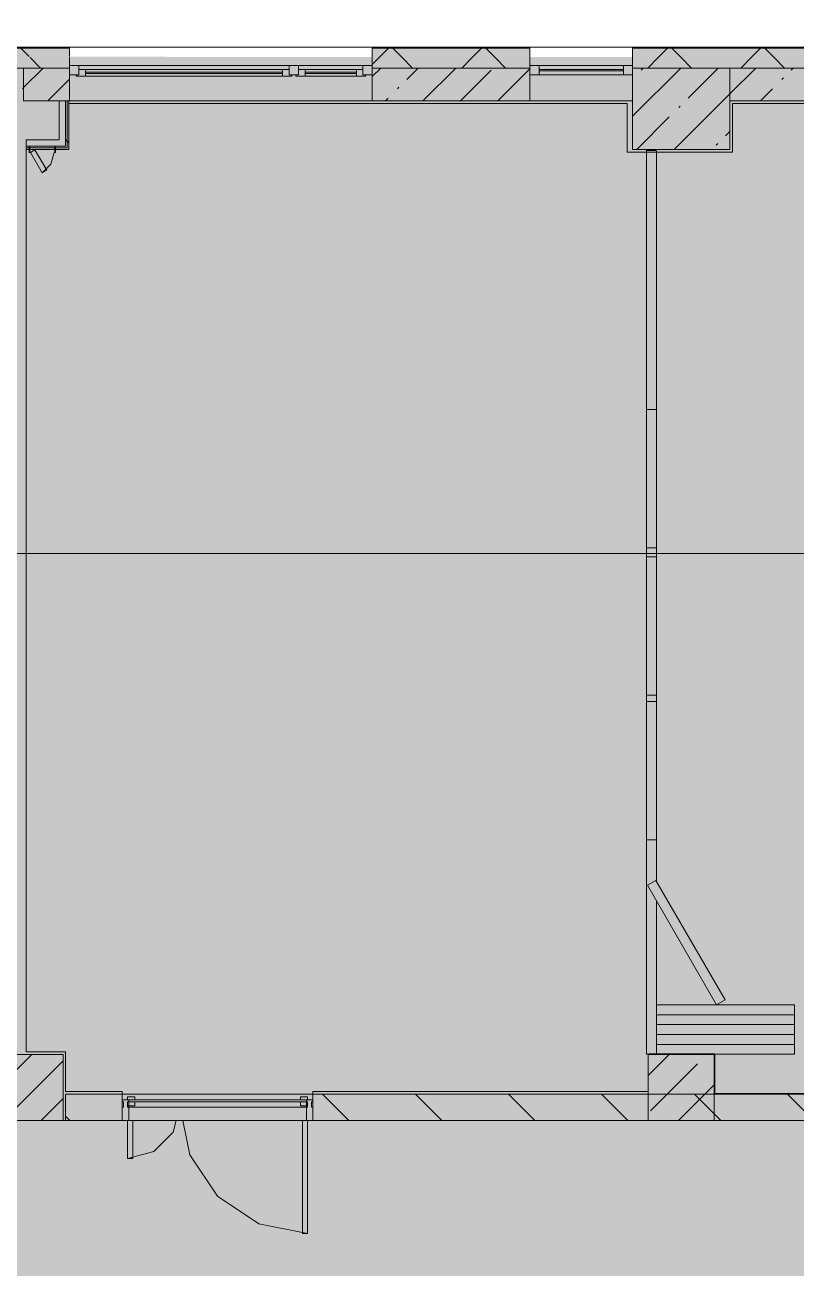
# Model space of a CAD drawing. Header units: millimetres. Extents: x -3817 to 677485, y -22715 to 103890.
# Drawn here: x 29728.7 to 29774.9, y 299.8 to 374.2 of the extents above; entities that cross this region are included whole.
import ezdxf

# ---------------------------------------------------------------- set-up
doc = ezdxf.new("R2010")
doc.units = ezdxf.units.MM
doc.layers.add('PDF _Геометрия', color=7, linetype='Continuous', true_color=0x1d1d1d)
doc.layers.add('PDF _Сплошная заливка', color=7, linetype='Continuous', true_color=0xffffff)

msp = doc.modelspace()

# ---------------------------------------------------------------- hatches: boundary and pattern name
at = {"layer": 'PDF _Сплошная заливка', "true_color": 0xd9d9d9, "transparency": 33554559}
for points in [[(29921.04, 201.109), (29921.04, 372.26), (29669.868, 372.325), (29669.868, 418.715), (29600.87, 418.715), (29600.87, 283.518), (29637.404, 283.518), (29637.404, 201.109), (29911.289, 201.109)], [(29730.787, 366.757), (29731.279, 366.757), (29731.181, 366.855), (29728.819, 366.855), (29728.819, 366.757)], [(29727.323, 308.648), (29731.023, 308.648), (29731.023, 312.585), (29727.086, 312.585), (29727.086, 310.444), (29727.086, 310.381), (29727.086, 308.648)], [(29766.061, 308.648), (29769.998, 308.648), (29769.998, 312.585), (29766.061, 312.585), (29766.061, 310.693)]]:
    msp.add_hatch(color=254, dxfattribs=at).paths.add_polyline_path(points)
h = msp.add_hatch(color=254, dxfattribs=at)
h.paths.add_polyline_path([(29919.835, 371.638), (29921.016, 371.638), (29921.016, 372.26), (29881.02, 372.26), (29881.02, 371.638), (29917.867, 371.638)], flags=0)
h.paths.add_polyline_path([(29849.133, 371.638), (29856.219, 371.638), (29856.219, 372.26), (29845.196, 372.26), (29845.225, 371.638)], flags=0)
h.paths.add_polyline_path([(29863.306, 371.638), (29873.933, 371.638), (29873.933, 372.26), (29863.306, 372.26)], flags=0)
h.paths.add_polyline_path([(29669.687, 371.638), (29669.687, 372.819), (29669.529, 372.819), (29669.529, 371.638), (29669.64, 371.638)], flags=0)
h.paths.add_polyline_path([(29829.051, 371.638), (29838.11, 371.638), (29838.11, 372.26), (29829.051, 372.26)], flags=0)
h.paths.add_polyline_path([(29808.522, 371.638), (29810.942, 371.638), (29810.942, 372.26), (29800.709, 372.26), (29800.709, 371.638), (29803.855, 371.638)], flags=0)
h.paths.add_polyline_path([(29758.975, 371.638), (29758.975, 372.26), (29749.526, 372.26), (29749.526, 371.638)], flags=0)
h.paths.add_polyline_path([(29776.301, 371.638), (29776.301, 372.26), (29765.116, 372.26), (29765.116, 371.638), (29770.943, 371.638)], flags=0)
h.paths.add_polyline_path([(29793.623, 371.638), (29793.623, 372.26), (29783.387, 372.26), (29783.387, 371.638)], flags=0)
h.paths.add_polyline_path([(29695.67, 371.638), (29731.417, 371.638), (29731.417, 372.26), (29695.67, 372.26)], flags=0)
at = {"layer": 'PDF _Сплошная заливка', "transparency": 33554559}
h = msp.add_hatch(color=256, dxfattribs=at)
h.paths.add_polyline_path([(29920.457, 372.26), (29921.016, 372.26), (29921.016, 372.819), (29881.02, 372.819), (29881.02, 372.26), (29919.526, 372.26)], flags=0)
h.paths.add_polyline_path([(29758.975, 372.26), (29758.975, 372.819), (29749.526, 372.819), (29749.526, 372.26), (29754.503, 372.26)], flags=0)
h.paths.add_polyline_path([(29730.112, 372.26), (29731.417, 372.325), (29731.417, 372.819), (29695.67, 372.819), (29695.67, 372.26), (29729.293, 372.26)], flags=0)
h.paths.add_polyline_path([(29765.116, 372.26), (29776.301, 372.26), (29776.301, 372.819), (29765.116, 372.819)], flags=0)
h.paths.add_polyline_path([(29873.933, 372.26), (29873.933, 372.819), (29863.306, 372.819), (29863.306, 372.26), (29868.336, 372.26)], flags=0)
h.paths.add_polyline_path([(29852.565, 372.26), (29856.219, 372.26), (29856.219, 372.819), (29845.196, 372.819), (29845.225, 372.26), (29851.001, 372.26)], flags=0)
h.paths.add_polyline_path([(29793.623, 372.26), (29793.623, 372.819), (29783.387, 372.819), (29783.387, 372.26), (29788.778, 372.26)], flags=0)
h.paths.add_polyline_path([(29837.884, 372.26), (29838.11, 372.325), (29838.11, 372.819), (29829.051, 372.819), (29829.051, 372.26), (29833.822, 372.26)], flags=0)
h.paths.add_polyline_path([(29800.709, 372.26), (29810.942, 372.325), (29810.942, 372.819), (29800.709, 372.819), (29800.709, 372.325)], flags=0)
at = {"layer": 'PDF _Сплошная заливка', "true_color": 0xd9d9d9, "transparency": 33554559}
h = msp.add_hatch(color=254, dxfattribs=at)
h.paths.add_polyline_path([(29850.708, 369.67), (29856.219, 369.67), (29856.219, 371.638), (29849.133, 371.638), (29849.133, 369.67), (29850.609, 369.67)], flags=0)
h.paths.add_polyline_path([(29838.11, 369.67), (29838.11, 371.638), (29829.051, 371.638), (29829.051, 369.67), (29837.884, 369.67)], flags=0)
h.paths.add_polyline_path([(29888.026, 369.67), (29888.026, 371.638), (29886.529, 371.638), (29886.529, 369.67)], flags=0)
h.paths.add_polyline_path([(29867.246, 369.67), (29873.933, 369.67), (29873.933, 371.638), (29863.306, 371.638), (29863.306, 369.67)], flags=0)
h.paths.add_polyline_path([(29783.387, 369.67), (29793.623, 369.67), (29793.623, 371.638), (29783.387, 371.638)], flags=0)
h.paths.add_polyline_path([(29749.526, 369.67), (29758.975, 369.67), (29758.975, 371.638), (29749.526, 371.638)], flags=0)
h.paths.add_polyline_path([(29802.481, 369.67), (29803.855, 369.67), (29803.855, 371.638), (29800.709, 371.638), (29800.709, 369.67), (29802.382, 369.67)], flags=0)
h.paths.add_polyline_path([(29776.301, 369.67), (29776.301, 371.638), (29770.943, 371.638), (29770.943, 369.67)], flags=0)
h.paths.add_polyline_path([(29810.355, 369.67), (29810.942, 369.67), (29810.942, 371.638), (29809.367, 371.638), (29809.367, 369.67)], flags=0)
h.paths.add_polyline_path([(29731.417, 369.67), (29731.417, 371.638), (29728.661, 371.638), (29728.661, 369.67), (29731.377, 369.67)], flags=0)
at = {"layer": 'PDF _Сплошная заливка', "true_color": 0xcfcfcf, "transparency": 33554559}
msp.add_hatch(color=254, dxfattribs=at).paths.add_polyline_path([(29730.787, 366.953), (29731.181, 366.953), (29731.181, 369.67), (29730.787, 369.67), (29730.787, 367.347)])
at = {"layer": 'PDF _Сплошная заливка', "true_color": 0xd9d9d9, "transparency": 33554559}
h = msp.add_hatch(color=254, dxfattribs=at)
h.paths.add_polyline_path([(29887.159, 308.648), (29887.159, 310.223), (29871.415, 310.223), (29871.415, 308.648), (29883.459, 308.648)], flags=0)
h.paths.add_polyline_path([(29845.192, 308.648), (29845.192, 310.223), (29809.367, 310.223), (29809.367, 308.648), (29837.884, 308.648)], flags=0)
h.paths.add_polyline_path([(29849.129, 308.648), (29859.999, 308.648), (29859.999, 310.223), (29849.129, 310.223)], flags=0)
h.paths.add_polyline_path([(29787.872, 308.648), (29787.872, 310.223), (29745.983, 310.223), (29745.983, 308.648), (29779.16, 308.648)], flags=0)
h.paths.add_polyline_path([(29805.43, 308.648), (29805.43, 310.223), (29799.288, 310.223), (29799.288, 308.648)], flags=0)
h.paths.add_polyline_path([(29731.181, 308.648), (29734.566, 308.648), (29734.566, 310.223), (29731.181, 310.223)], flags=0)
at = {"layer": 'PDF _Сплошная заливка', "true_color": 0xcdcdcd, "transparency": 33554559}
msp.add_hatch(color=254, dxfattribs=at).paths.add_polyline_path([(29735.196, 306.365), (29735.117, 308.648), (29734.881, 308.648), (29734.96, 306.365), (29735.117, 306.365)])

# ---------------------------------------------------------------- linework, layer by layer
at = {"layer": 'PDF _Геометрия', "color": 7, "lineweight": 9}
for points in [[(29733.779, 372.882), (29731.417, 372.882), (29731.417, 372.325), (29731.417, 372.882), (29695.67, 372.882), (29695.67, 372.26), (29695.67, 372.583), (29695.591, 372.583), (29695.591, 372.898), (29695.67, 372.898), (29695.67, 372.977), (29695.276, 372.977), (29695.276, 372.898), (29695.355, 372.898), (29695.355, 372.583), (29695.276, 372.583), (29695.276, 372.26), (29695.276, 372.583), (29693.19, 372.583)], [(29731.417, 372.843), (29695.67, 372.843)], [(29778.663, 372.882), (29776.301, 372.882), (29776.301, 372.26), (29776.301, 372.882), (29765.116, 372.882), (29765.116, 372.26), (29765.116, 372.882), (29758.975, 372.882), (29758.975, 372.26), (29758.975, 372.882), (29749.526, 372.882), (29749.526, 372.26), (29749.526, 372.882), (29731.417, 372.882)], [(29738.503, 372.882), (29736.141, 372.882)], [(29752.205, 372.882), (29747.953, 372.882)], [(29758.975, 372.843), (29749.526, 372.843)], [(29758.504, 372.882), (29754.567, 372.882)], [(29765.118, 372.882), (29760.866, 372.882)], [(29776.301, 372.843), (29765.116, 372.843)], [(29731.417, 372.819), (29695.67, 372.819)], [(29728.993, 372.325), (29728.499, 372.819)], [(29758.975, 372.819), (29749.526, 372.819)], [(29749.947, 372.26), (29750.506, 372.819)], [(29751.329, 372.26), (29750.77, 372.819)], [(29755.514, 372.26), (29756.073, 372.819)], [(29756.896, 372.26), (29756.337, 372.819)], [(29776.301, 372.819), (29765.116, 372.819)], [(29766.65, 372.26), (29767.209, 372.819)], [(29768.031, 372.26), (29767.472, 372.819)], [(29772.217, 372.26), (29772.776, 372.819)], [(29773.599, 372.26), (29773.04, 372.819)], [(233.263, 342.57), (39123.263, 342.57)]]:
    msp.add_lwpolyline(points, dxfattribs=at)
at = {"layer": 'PDF _Геометрия', "color": 8, "lineweight": 9, "true_color": 0x737373}
for points in [[(29693.182, 371.638), (29695.276, 371.638), (29695.276, 372.26), (29695.276, 371.638), (29695.67, 371.638), (29695.67, 372.26), (29695.67, 371.638), (29726.929, 371.638), (29728.661, 371.638), (29731.417, 371.638), (29731.417, 369.67), (29749.526, 369.67), (29749.526, 371.638), (29749.526, 372.26), (29749.526, 371.638), (29758.975, 371.638), (29758.975, 372.26), (29758.975, 371.638), (29758.975, 369.67), (29765.116, 369.67)], [(29729.68, 371.638), (29729.058, 372.26)], [(29749.526, 371.84), (29749.947, 372.26)], [(29751.951, 371.638), (29751.329, 372.26)], [(29754.892, 371.638), (29755.514, 372.26)], [(29757.518, 371.638), (29756.896, 372.26)], [(29776.301, 371.638), (29765.116, 371.638), (29765.116, 369.67), (29765.116, 371.638), (29765.116, 372.26), (29765.116, 371.638), (29776.301, 371.638)], [(29766.028, 371.638), (29766.65, 372.26)], [(29768.654, 371.638), (29768.031, 372.26)], [(29771.595, 371.638), (29772.217, 372.26)], [(29774.221, 371.638), (29773.599, 372.26)], [(29728.59, 370.392), (29728.661, 370.462), (29729.837, 371.638)], [(29749.526, 371.78), (29731.417, 371.78)], [(29731.968, 371.78), (29748.975, 371.78)], [(29732.362, 371.15), (29732.362, 371.544)], [(29732.362, 371.386), (29744.172, 371.386)], [(29744.172, 371.15), (29744.172, 371.544)], [(29745.511, 371.15), (29745.511, 371.544)], [(29745.511, 371.386), (29748.582, 371.386)], [(29748.582, 371.15), (29748.582, 371.544)], [(29749.526, 371.123), (29750.042, 371.638)], [(29751.602, 370.953), (29752.287, 371.638)], [(29752.563, 369.67), (29754.532, 371.638)], [(29754.808, 369.67), (29756.653, 371.514)], [(29757.053, 369.67), (29758.975, 371.591)], [(29765.116, 371.78), (29758.975, 371.78)], [(29764.565, 371.544), (29759.526, 371.544)], [(29764.565, 371.465), (29759.526, 371.465)], [(29765.116, 368.753), (29768.002, 371.638)], [(29765.633, 371.514), (29765.726, 371.608)], [(29767.61, 366.757), (29770.943, 370.09), (29772.492, 371.638)], [(29768.439, 369.83), (29770.247, 371.638)], [(29774.613, 371.514), (29774.737, 371.638)], [(29730.114, 369.67), (29731.417, 370.973)], [(29731.417, 371.229), (29731.968, 371.229)], [(29744.723, 371.15), (29731.811, 371.15)], [(29744.172, 371.308), (29732.362, 371.308)], [(29749.133, 371.15), (29744.96, 371.15)], [(29748.582, 371.308), (29745.511, 371.308)], [(29748.975, 371.229), (29749.526, 371.229)], [(29758.975, 371.229), (29765.116, 371.229)], [(29774.051, 370.953), (29774.145, 371.046)], [(29751.04, 370.392), (29751.134, 370.485)], [(29772.768, 369.67), (29773.49, 370.392)], [(29728.819, 366.953), (29730.787, 366.953), (29731.181, 366.953), (29731.181, 369.67), (29730.787, 369.67)], [(29728.819, 366.855), (29730.787, 366.855), (29731.181, 366.855), (29731.279, 366.855), (29731.279, 369.67), (29731.181, 369.67)], [(29731.377, 369.67), (29731.279, 369.67)], [(29750.318, 369.67), (29750.479, 369.83)], [(29767.878, 369.269), (29767.971, 369.363)], [(29770.943, 369.67), (29776.301, 369.67)], [(29765.365, 366.757), (29767.316, 368.708)], [(29770.684, 367.586), (29770.943, 367.845)], [(29731.377, 367.158), (29731.279, 367.256), (29731.181, 367.354)], [(29770.123, 367.024), (29770.216, 367.118)], [(29722.756, 338.118), (29727.086, 338.118), (29727.086, 310.444), (29727.086, 312.585), (29731.023, 312.585), (29731.023, 308.648), (29727.323, 308.648), (29728.661, 308.648)], [(29727.086, 310.518), (29729.152, 312.583)], [(29766.061, 311.328), (29767.318, 312.585)], [(29769.561, 312.583), (29769.563, 312.585)], [(29727.462, 308.648), (29731.023, 312.21)], [(29766.194, 309.216), (29769, 312.022)], [(29767.871, 308.648), (29769.998, 310.775)], [(29729.707, 308.648), (29731.023, 309.965)], [(29734.566, 309.436), (29734.566, 310.223), (29745.983, 310.223), (29745.983, 309.436)], [(29745.59, 309.515), (29745.59, 309.751), (29745.59, 309.885), (29745.59, 309.751), (29745.59, 309.436), (29745.59, 308.648), (29734.96, 308.648), (29734.96, 309.436), (29734.96, 309.751), (29734.96, 309.885), (29734.96, 309.751), (29734.96, 309.515)], [(29734.96, 309.751), (29745.59, 309.751), (29734.96, 309.751)], [(29748.13, 308.648), (29746.555, 310.223)], [(29753.697, 308.648), (29752.123, 310.223)], [(29759.265, 308.648), (29757.69, 310.223)], [(29764.833, 308.648), (29763.258, 310.223)], [(29770.4, 308.648), (29768.825, 310.223)], [(29775.968, 308.648), (29774.393, 310.223)], [(29731.427, 308.648), (29731.181, 308.895)], [(29734.881, 308.648), (29734.566, 308.648)], [(29745.983, 308.648), (29745.668, 308.648)]]:
    msp.add_lwpolyline(points, dxfattribs=at)
for points in [[(29731.417, 371.638), (29731.417, 372.26)], [(29730.787, 366.757), (29731.279, 366.757), (29731.377, 366.757), (29731.377, 369.67), (29731.417, 369.67), (29731.417, 371.638), (29728.661, 371.638), (29728.661, 369.67), (29730.787, 369.67), (29730.787, 367.347), (29728.819, 367.347), (29728.819, 366.757)], [(29731.968, 371.78), (29731.968, 371.229), (29731.417, 371.229), (29731.417, 371.78)], [(29731.811, 371.15), (29744.723, 371.15), (29744.723, 371.229), (29744.566, 371.229), (29744.566, 371.544), (29731.968, 371.544), (29731.968, 371.229), (29731.811, 371.229)], [(29745.117, 371.78), (29745.117, 371.229), (29744.566, 371.229), (29744.566, 371.78)], [(29744.96, 371.15), (29749.133, 371.15), (29749.133, 371.229), (29748.975, 371.229), (29748.975, 371.544), (29745.117, 371.544), (29745.117, 371.229), (29744.96, 371.229)], [(29749.526, 371.78), (29749.526, 371.229), (29748.975, 371.229), (29748.975, 371.78)], [(29749.526, 371.638), (29749.526, 369.67), (29758.975, 369.67), (29758.975, 371.638)], [(29759.526, 371.78), (29759.526, 371.229), (29758.975, 371.229), (29758.975, 371.78)], [(29765.116, 371.78), (29765.116, 371.229), (29764.565, 371.229), (29764.565, 371.78)], [(29770.943, 371.638), (29765.116, 371.638), (29765.116, 366.757), (29770.943, 366.757)], [(29745.117, 371.229), (29744.566, 371.229)], [(29769.998, 308.648), (29769.998, 312.585), (29766.061, 312.585), (29766.061, 308.648)], [(29731.181, 308.648), (29734.566, 308.648), (29734.566, 310.223), (29731.181, 310.223)], [(29734.881, 309.751), (29734.96, 309.751), (29734.96, 309.885), (29734.566, 309.885), (29734.566, 309.751), (29734.645, 309.751), (29734.645, 309.436), (29734.566, 309.436), (29734.566, 308.648), (29734.96, 308.648), (29734.96, 309.436), (29734.881, 309.436)], [(29734.96, 309.885), (29745.59, 309.885)], [(29745.905, 309.436), (29745.905, 309.751), (29745.983, 309.751), (29745.983, 309.885), (29745.59, 309.885), (29745.59, 309.751), (29745.668, 309.751), (29745.668, 309.436), (29745.59, 309.436), (29745.59, 308.648), (29745.983, 308.648), (29745.983, 309.436)], [(29745.983, 308.648), (29787.872, 308.648), (29787.872, 310.223), (29745.983, 310.223)], [(29734.96, 309.436), (29745.59, 309.436)], [(29735.196, 308.648), (29745.353, 308.648)]]:
    msp.add_lwpolyline(points, close=True, dxfattribs=at)
at = {"layer": 'PDF _Геометрия', "color": 9, "lineweight": 9, "true_color": 0xb7b7b7}
for points in [[(29802.284, 367.8), (29802.284, 367.583), (29802.441, 367.583), (29802.284, 367.583), (29802.284, 369.512), (29771.101, 369.512), (29771.101, 366.599), (29764.802, 366.599), (29764.802, 369.512), (29731.377, 369.512), (29731.377, 366.757), (29728.819, 366.757), (29728.819, 312.743), (29731.181, 312.743), (29728.819, 312.743), (29728.819, 366.757)], [(29731.377, 369.512), (29764.802, 369.512), (29764.802, 366.599), (29771.101, 366.599), (29771.101, 369.512), (29802.284, 369.512)], [(29730.49, 366.591), (29730.3, 365.883), (29729.781, 365.364)], [(29731.279, 366.757), (29731.377, 366.757)], [(29766.544, 315.56), (29774.804, 315.56), (29774.804, 312.609), (29765.953, 312.609), (29765.953, 366.702), (29766.544, 366.702), (29766.544, 322.969)], [(29766.544, 321.788), (29766.544, 312.609)], [(29774.804, 314.97), (29766.544, 314.97)], [(29774.804, 314.379), (29766.544, 314.379)], [(29774.804, 313.789), (29766.544, 313.789)], [(29734.566, 310.223), (29734.566, 310.381), (29731.181, 310.381), (29731.181, 312.743), (29731.181, 310.381), (29734.566, 310.381), (29734.566, 309.436)], [(29774.804, 313.198), (29766.544, 313.198)], [(29745.983, 309.436), (29745.983, 310.381), (29766.061, 310.381), (29745.983, 310.381)], [(29734.881, 309.885), (29734.881, 310.066), (29735.314, 310.066), (29735.314, 309.885)], [(29735.196, 309.515), (29734.881, 309.515), (29734.881, 309.751)], [(29735.314, 309.751), (29735.314, 309.515), (29734.881, 309.515)], [(29745.668, 309.885), (29745.668, 310.066), (29745.235, 310.066), (29745.235, 309.885)], [(29745.235, 309.751), (29745.235, 309.515), (29745.668, 309.515)], [(29745.668, 309.751), (29745.668, 309.515), (29745.353, 309.515)], [(29734.566, 308.648), (29734.881, 308.648), (29727.323, 308.648)], [(29731.023, 308.648), (29731.181, 308.648)], [(29737.799, 308.648), (29737.609, 307.94), (29736.456, 306.787), (29734.881, 306.365), (29734.881, 308.648), (29734.881, 306.365), (29735.196, 306.365), (29735.196, 308.648)], [(29745.353, 308.648), (29745.353, 301.877), (29745.668, 301.877), (29745.668, 308.648), (29745.668, 301.877), (29742.746, 302.458), (29740.268, 304.114), (29738.612, 306.592), (29738.203, 308.648)], [(29795.101, 308.648), (29794.733, 306.803), (29793.197, 304.504), (29790.898, 302.968), (29788.186, 302.428), (29788.186, 308.648), (29745.668, 308.648), (29745.983, 308.648)]]:
    msp.add_lwpolyline(points, dxfattribs=at)
for points in [[(29729.033, 366.906), (29728.994, 366.906), (29728.994, 366.591), (29729.033, 366.591)], [(29730.529, 366.906), (29730.529, 366.591), (29730.568, 366.591), (29730.568, 366.906)], [(29729.781, 365.364), (29730.054, 365.521), (29729.345, 366.749), (29729.072, 366.591)], [(29765.953, 351.19), (29765.953, 342.923), (29766.544, 342.923), (29766.544, 351.19)], [(29766.544, 351.19), (29766.544, 342.923), (29765.953, 342.923), (29765.953, 351.19)], [(29765.953, 342.372), (29765.953, 334.104), (29766.544, 334.104), (29766.544, 342.372)], [(29766.544, 342.372), (29766.544, 334.104), (29765.953, 334.104), (29765.953, 342.372)], [(29765.953, 333.711), (29765.953, 325.443), (29766.544, 325.443), (29766.544, 333.711)], [(29766.544, 333.711), (29766.544, 325.443), (29765.953, 325.443), (29765.953, 333.711)], [(29766.006, 322.719), (29770.141, 315.56), (29770.652, 315.856), (29766.517, 323.015)], [(29766.517, 323.015), (29770.652, 315.856), (29770.141, 315.56), (29766.006, 322.719)], [(29787.832, 310.263), (29770.038, 310.263), (29770.038, 312.625), (29766.101, 312.625), (29770.038, 312.625), (29770.038, 310.263)], [(29735.196, 308.648), (29745.353, 308.648)]]:
    msp.add_lwpolyline(points, close=True, dxfattribs=at)
at = {"layer": 'PDF _Сплошная заливка', "color": 254, "lineweight": 60, "true_color": 0xd9d9d9, "transparency": 33554559}
for points in [[(29770.943, 366.757), (29770.943, 371.638), (29765.116, 366.757), (29765.116, 371.638)], [(29731.279, 366.855), (29731.279, 369.67), (29731.181, 366.953), (29731.181, 369.67)], [(29731.377, 366.757), (29731.377, 369.67), (29731.279, 366.855), (29731.279, 369.67)], [(29728.819, 366.855), (29731.181, 366.855), (29728.819, 366.953), (29731.181, 366.953)]]:
    msp.add_solid(points, dxfattribs=at)
at = {"layer": 'PDF _Сплошная заливка', "color": 254, "lineweight": 60, "true_color": 0xcfcfcf, "transparency": 33554559}
msp.add_solid([(29730.787, 366.953), (29730.787, 367.347), (29728.819, 366.953), (29728.819, 367.347)], dxfattribs=at)
at = {"layer": 'PDF _Сплошная заливка', "color": 254, "lineweight": 60, "true_color": 0xcdcdcd, "transparency": 33554559}
for points in [[(29729.781, 365.364), (29730.054, 365.521), (29729.072, 366.591), (29729.345, 366.749)], [(29745.668, 309.436), (29745.59, 309.515), (29745.59, 309.436)], [(29745.668, 301.877), (29745.59, 308.648), (29745.353, 301.877), (29745.353, 308.648)]]:
    msp.add_solid(points, dxfattribs=at)

doc.saveas('drawing.dxf')
